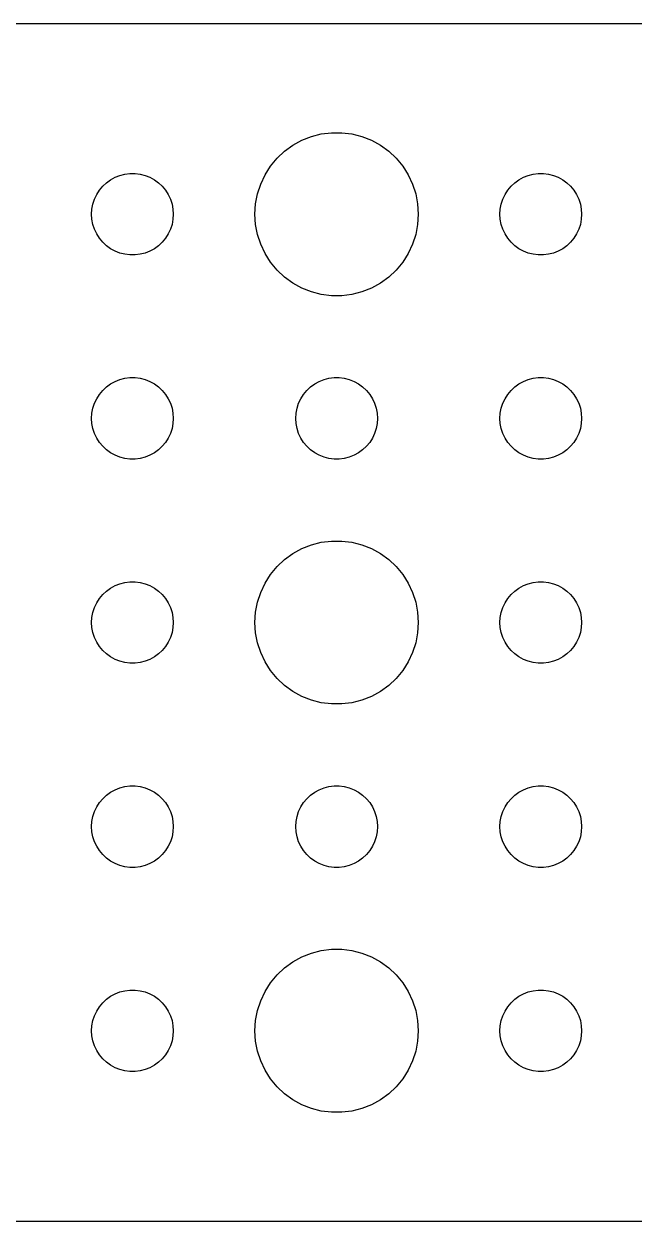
# Model space of a CAD drawing. Header units: metres. Extents: x -104 to 104, y -22 to 22.
# Drawn here: x 26.01 to 48.42, y -21.99 to 21.99 of the extents above; entities that cross this region are included whole.
import ezdxf

# ---------------------------------------------------------------- set-up
doc = ezdxf.new("R2010")
doc.units = ezdxf.units.M

msp = doc.modelspace()

# ---------------------------------------------------------------- linework, layer by layer
for p, q in [((99.8139, 21.9901), (-99.8139, 21.9901)), ((35.8925, 17.533), (36.2227, 17.7145)), ((36.2227, 17.7145), (36.5729, 17.8532)), ((36.5729, 17.8532), (36.9379, 17.9469)), ((36.9379, 17.9469), (37.3116, 17.9941)), ((37.3116, 17.9941), (37.6884, 17.9941)), ((37.6884, 17.9941), (38.0621, 17.9469)), ((38.0621, 17.9469), (38.427, 17.8532)), ((38.427, 17.8532), (38.7773, 17.7145)), ((38.7773, 17.7145), (39.1075, 17.533)), ((35.3131, 17.0536), (35.5877, 17.3115)), ((35.5877, 17.3115), (35.8925, 17.533)), ((39.1075, 17.533), (39.4123, 17.3115)), ((39.4123, 17.3115), (39.6869, 17.0536)), ((34.8711, 16.4453), (35.0729, 16.7634)), ((35.0729, 16.7634), (35.3131, 17.0536)), ((39.6869, 17.0536), (39.927, 16.7634)), ((39.927, 16.7634), (40.1289, 16.4453)), ((29.1963, 16.2665), (29.3613, 16.3572)), ((29.3613, 16.3572), (29.5365, 16.4266)), ((29.5365, 16.4266), (29.7189, 16.4734)), ((29.7189, 16.4734), (29.9058, 16.497)), ((29.9058, 16.497), (30.0942, 16.497)), ((30.0942, 16.497), (30.2811, 16.4734)), ((30.2811, 16.4734), (30.4635, 16.4266)), ((30.4635, 16.4266), (30.6387, 16.3572)), ((30.6387, 16.3572), (30.8037, 16.2665)), ((34.7107, 16.1044), (34.8711, 16.4453)), ((40.1289, 16.4453), (40.2893, 16.1044)), ((44.1963, 16.2665), (44.3613, 16.3572)), ((44.3613, 16.3572), (44.5365, 16.4266)), ((44.5365, 16.4266), (44.7189, 16.4734)), ((44.7189, 16.4734), (44.9058, 16.497)), ((44.9058, 16.497), (45.0942, 16.497)), ((45.0942, 16.497), (45.2811, 16.4734)), ((45.2811, 16.4734), (45.4635, 16.4266)), ((45.4635, 16.4266), (45.6387, 16.3572)), ((45.6387, 16.3572), (45.8037, 16.2665)), ((28.6855, 15.7226), (28.7865, 15.8817)), ((28.7865, 15.8817), (28.9065, 16.0268)), ((28.9065, 16.0268), (29.0439, 16.1558)), ((29.0439, 16.1558), (29.1963, 16.2665)), ((30.8037, 16.2665), (30.9561, 16.1558)), ((30.9561, 16.1558), (31.0934, 16.0268)), ((31.0934, 16.0268), (31.2135, 15.8817)), ((31.2135, 15.8817), (31.3145, 15.7226)), ((34.5942, 15.7461), (34.7107, 16.1044)), ((40.2893, 16.1044), (40.4057, 15.7461)), ((43.6855, 15.7226), (43.7865, 15.8817)), ((43.7865, 15.8817), (43.9065, 16.0268)), ((43.9065, 16.0268), (44.0439, 16.1558)), ((44.0439, 16.1558), (44.1963, 16.2665)), ((45.8037, 16.2665), (45.9561, 16.1558)), ((45.9561, 16.1558), (46.0934, 16.0268)), ((46.0934, 16.0268), (46.2135, 15.8817)), ((46.2135, 15.8817), (46.3145, 15.7226)), ((28.5471, 15.373), (28.6053, 15.5522)), ((28.6053, 15.5522), (28.6855, 15.7226)), ((31.3145, 15.7226), (31.3947, 15.5522)), ((31.3947, 15.5522), (31.4529, 15.373)), ((34.5237, 15.376), (34.5942, 15.7461)), ((40.4057, 15.7461), (40.4763, 15.376)), ((43.5471, 15.373), (43.6053, 15.5522)), ((43.6053, 15.5522), (43.6855, 15.7226)), ((46.3145, 15.7226), (46.3947, 15.5522)), ((46.3947, 15.5522), (46.4529, 15.373)), ((28.5, 15), (28.5118, 15.188)), ((28.5118, 14.812), (28.5, 15)), ((28.5118, 15.188), (28.5471, 15.373)), ((31.4529, 15.373), (31.4882, 15.188)), ((31.4882, 15.188), (31.5, 15)), ((31.5, 15), (31.4882, 14.812)), ((34.5, 15), (34.5237, 15.376)), ((34.5237, 14.624), (34.5, 15)), ((40.4763, 15.376), (40.5, 15)), ((40.5, 15), (40.4763, 14.624)), ((43.5, 15), (43.5118, 15.188)), ((43.5118, 14.812), (43.5, 15)), ((43.5118, 15.188), (43.5471, 15.373)), ((46.4529, 15.373), (46.4882, 15.188)), ((46.4882, 15.188), (46.5, 15)), ((46.5, 15), (46.4882, 14.812)), ((28.5471, 14.627), (28.5118, 14.812)), ((28.6053, 14.4478), (28.5471, 14.627)), ((31.4529, 14.627), (31.3947, 14.4478)), ((31.4882, 14.812), (31.4529, 14.627)), ((34.5942, 14.2539), (34.5237, 14.624)), ((40.4763, 14.624), (40.4057, 14.2539)), ((43.5471, 14.627), (43.5118, 14.812)), ((43.6053, 14.4478), (43.5471, 14.627)), ((46.4529, 14.627), (46.3947, 14.4478)), ((46.4882, 14.812), (46.4529, 14.627)), ((28.6855, 14.2774), (28.6053, 14.4478)), ((28.7865, 14.1183), (28.6855, 14.2774)), ((28.9065, 13.9732), (28.7865, 14.1183)), ((31.2135, 14.1183), (31.0934, 13.9732)), ((31.3145, 14.2774), (31.2135, 14.1183)), ((31.3947, 14.4478), (31.3145, 14.2774)), ((34.7107, 13.8956), (34.5942, 14.2539)), ((40.4057, 14.2539), (40.2893, 13.8956)), ((43.6855, 14.2774), (43.6053, 14.4478)), ((43.7865, 14.1183), (43.6855, 14.2774)), ((43.9065, 13.9732), (43.7865, 14.1183)), ((46.2135, 14.1183), (46.0934, 13.9732)), ((46.3145, 14.2774), (46.2135, 14.1183)), ((46.3947, 14.4478), (46.3145, 14.2774)), ((29.0439, 13.8442), (28.9065, 13.9732)), ((29.1963, 13.7335), (29.0439, 13.8442)), ((29.3613, 13.6427), (29.1963, 13.7335)), ((29.5365, 13.5734), (29.3613, 13.6427)), ((30.6387, 13.6427), (30.4635, 13.5734)), ((30.8037, 13.7335), (30.6387, 13.6427)), ((30.9561, 13.8442), (30.8037, 13.7335)), ((31.0934, 13.9732), (30.9561, 13.8442)), ((34.8711, 13.5547), (34.7107, 13.8956)), ((40.2893, 13.8956), (40.1289, 13.5547)), ((44.0439, 13.8442), (43.9065, 13.9732)), ((44.1963, 13.7335), (44.0439, 13.8442)), ((44.3613, 13.6427), (44.1963, 13.7335)), ((44.5365, 13.5734), (44.3613, 13.6427)), ((45.6387, 13.6427), (45.4635, 13.5734)), ((45.8037, 13.7335), (45.6387, 13.6427)), ((45.9561, 13.8442), (45.8037, 13.7335)), ((46.0934, 13.9732), (45.9561, 13.8442)), ((29.7189, 13.5266), (29.5365, 13.5734)), ((29.9058, 13.5029), (29.7189, 13.5266)), ((30.0942, 13.5029), (29.9058, 13.5029)), ((30.2811, 13.5266), (30.0942, 13.5029)), ((30.4635, 13.5734), (30.2811, 13.5266)), ((35.0729, 13.2366), (34.8711, 13.5547)), ((35.3131, 12.9464), (35.0729, 13.2366)), ((39.927, 13.2366), (39.6869, 12.9464)), ((40.1289, 13.5547), (39.927, 13.2366)), ((44.7189, 13.5266), (44.5365, 13.5734)), ((44.9058, 13.5029), (44.7189, 13.5266)), ((45.0942, 13.5029), (44.9058, 13.5029)), ((45.2811, 13.5266), (45.0942, 13.5029)), ((45.4635, 13.5734), (45.2811, 13.5266)), ((35.5877, 12.6884), (35.3131, 12.9464)), ((39.6869, 12.9464), (39.4123, 12.6884)), ((35.8925, 12.467), (35.5877, 12.6884)), ((36.2227, 12.2855), (35.8925, 12.467)), ((39.1075, 12.467), (38.7773, 12.2855)), ((39.4123, 12.6884), (39.1075, 12.467)), ((36.5729, 12.1468), (36.2227, 12.2855)), ((36.9379, 12.0531), (36.5729, 12.1468)), ((37.3116, 12.0059), (36.9379, 12.0531)), ((37.6884, 12.0059), (37.3116, 12.0059)), ((38.0621, 12.0531), (37.6884, 12.0059)), ((38.427, 12.1468), (38.0621, 12.0531)), ((38.7773, 12.2855), (38.427, 12.1468)), ((29.1963, 8.76648), (29.3613, 8.85724)), ((29.3613, 8.85724), (29.5365, 8.92657)), ((29.5365, 8.92657), (29.7189, 8.97342)), ((29.7189, 8.97342), (29.9058, 8.99704)), ((29.9058, 8.99704), (30.0942, 8.99704)), ((30.0942, 8.99704), (30.2811, 8.97342)), ((30.2811, 8.97342), (30.4635, 8.92657)), ((30.4635, 8.92657), (30.6387, 8.85724)), ((30.6387, 8.85724), (30.8037, 8.76648)), ((36.6963, 8.76648), (36.8613, 8.85724)), ((36.8613, 8.85724), (37.0365, 8.92657)), ((37.0365, 8.92657), (37.2189, 8.97342)), ((37.2189, 8.97342), (37.4058, 8.99704)), ((37.4058, 8.99704), (37.5942, 8.99704)), ((37.5942, 8.99704), (37.7811, 8.97342)), ((37.7811, 8.97342), (37.9635, 8.92657)), ((37.9635, 8.92657), (38.1387, 8.85724)), ((38.1387, 8.85724), (38.3037, 8.76648)), ((44.1963, 8.76648), (44.3613, 8.85724)), ((44.3613, 8.85724), (44.5365, 8.92657)), ((44.5365, 8.92657), (44.7189, 8.97342)), ((44.7189, 8.97342), (44.9058, 8.99704)), ((44.9058, 8.99704), (45.0942, 8.99704)), ((45.0942, 8.99704), (45.2811, 8.97342)), ((45.2811, 8.97342), (45.4635, 8.92657)), ((45.4635, 8.92657), (45.6387, 8.85724)), ((45.6387, 8.85724), (45.8037, 8.76648)), ((28.6855, 8.22263), (28.7865, 8.38167)), ((28.7865, 8.38167), (28.9065, 8.52681)), ((28.9065, 8.52681), (29.0439, 8.65576)), ((29.0439, 8.65576), (29.1963, 8.76648)), ((30.8037, 8.76648), (30.9561, 8.65576)), ((30.9561, 8.65576), (31.0934, 8.52681)), ((31.0934, 8.52681), (31.2135, 8.38167)), ((31.2135, 8.38167), (31.3145, 8.22263)), ((36.1855, 8.22263), (36.2865, 8.38167)), ((36.2865, 8.38167), (36.4065, 8.52681)), ((36.4065, 8.52681), (36.5439, 8.65576)), ((36.5439, 8.65576), (36.6963, 8.76648)), ((38.3037, 8.76648), (38.4561, 8.65576)), ((38.4561, 8.65576), (38.5934, 8.52681)), ((38.5934, 8.52681), (38.7135, 8.38167)), ((38.7135, 8.38167), (38.8145, 8.22263)), ((43.6855, 8.22263), (43.7865, 8.38167)), ((43.7865, 8.38167), (43.9065, 8.52681)), ((43.9065, 8.52681), (44.0439, 8.65576)), ((44.0439, 8.65576), (44.1963, 8.76648)), ((45.8037, 8.76648), (45.9561, 8.65576)), ((45.9561, 8.65576), (46.0934, 8.52681)), ((46.0934, 8.52681), (46.2135, 8.38167)), ((46.2135, 8.38167), (46.3145, 8.22263)), ((28.5471, 7.87303), (28.6053, 8.05219)), ((28.6053, 8.05219), (28.6855, 8.22263)), ((31.3145, 8.22263), (31.3947, 8.05219)), ((31.3947, 8.05219), (31.4529, 7.87303)), ((36.0471, 7.87303), (36.1053, 8.05219)), ((36.1053, 8.05219), (36.1855, 8.22263)), ((38.8145, 8.22263), (38.8947, 8.05219)), ((38.8947, 8.05219), (38.9529, 7.87303)), ((43.5471, 7.87303), (43.6053, 8.05219)), ((43.6053, 8.05219), (43.6855, 8.22263)), ((46.3145, 8.22263), (46.3947, 8.05219)), ((46.3947, 8.05219), (46.4529, 7.87303)), ((28.5, 7.5), (28.5118, 7.68799)), ((28.5118, 7.312), (28.5, 7.5)), ((28.5118, 7.68799), (28.5471, 7.87303)), ((31.4529, 7.87303), (31.4882, 7.68799)), ((31.4882, 7.68799), (31.5, 7.5)), ((31.5, 7.5), (31.4882, 7.312)), ((36, 7.5), (36.0118, 7.68799)), ((36.0118, 7.312), (36, 7.5)), ((36.0118, 7.68799), (36.0471, 7.87303)), ((38.9529, 7.87303), (38.9882, 7.68799)), ((38.9882, 7.68799), (39, 7.5)), ((39, 7.5), (38.9882, 7.312)), ((43.5, 7.5), (43.5118, 7.68799)), ((43.5118, 7.312), (43.5, 7.5)), ((43.5118, 7.68799), (43.5471, 7.87303)), ((46.4529, 7.87303), (46.4882, 7.68799)), ((46.4882, 7.68799), (46.5, 7.5)), ((46.5, 7.5), (46.4882, 7.312)), ((28.5471, 7.12695), (28.5118, 7.312)), ((28.6053, 6.9478), (28.5471, 7.12695)), ((31.4529, 7.12695), (31.3947, 6.9478)), ((31.4882, 7.312), (31.4529, 7.12695)), ((36.0471, 7.12695), (36.0118, 7.312)), ((36.1053, 6.9478), (36.0471, 7.12695)), ((38.9529, 7.12695), (38.8947, 6.9478)), ((38.9882, 7.312), (38.9529, 7.12695)), ((43.5471, 7.12695), (43.5118, 7.312)), ((43.6053, 6.9478), (43.5471, 7.12695)), ((46.4529, 7.12695), (46.3947, 6.9478)), ((46.4882, 7.312), (46.4529, 7.12695)), ((28.6855, 6.77736), (28.6053, 6.9478)), ((28.7865, 6.61832), (28.6855, 6.77736)), ((28.9065, 6.47318), (28.7865, 6.61832)), ((31.2135, 6.61832), (31.0934, 6.47318)), ((31.3145, 6.77736), (31.2135, 6.61832)), ((31.3947, 6.9478), (31.3145, 6.77736)), ((36.1855, 6.77736), (36.1053, 6.9478)), ((36.2865, 6.61832), (36.1855, 6.77736)), ((36.4065, 6.47318), (36.2865, 6.61832)), ((38.7135, 6.61832), (38.5934, 6.47318)), ((38.8145, 6.77736), (38.7135, 6.61832)), ((38.8947, 6.9478), (38.8145, 6.77736)), ((43.6855, 6.77736), (43.6053, 6.9478)), ((43.7865, 6.61832), (43.6855, 6.77736)), ((43.9065, 6.47318), (43.7865, 6.61832)), ((46.2135, 6.61832), (46.0934, 6.47318)), ((46.3145, 6.77736), (46.2135, 6.61832)), ((46.3947, 6.9478), (46.3145, 6.77736)), ((29.0439, 6.34422), (28.9065, 6.47318)), ((29.1963, 6.23351), (29.0439, 6.34422)), ((29.3613, 6.14275), (29.1963, 6.23351)), ((30.8037, 6.23351), (30.6387, 6.14275)), ((30.9561, 6.34422), (30.8037, 6.23351)), ((31.0934, 6.47318), (30.9561, 6.34422)), ((36.5439, 6.34422), (36.4065, 6.47318)), ((36.6963, 6.23351), (36.5439, 6.34422)), ((36.8613, 6.14275), (36.6963, 6.23351)), ((38.3037, 6.23351), (38.1387, 6.14275)), ((38.4561, 6.34422), (38.3037, 6.23351)), ((38.5934, 6.47318), (38.4561, 6.34422)), ((44.0439, 6.34422), (43.9065, 6.47318)), ((44.1963, 6.23351), (44.0439, 6.34422)), ((44.3613, 6.14275), (44.1963, 6.23351)), ((45.8037, 6.23351), (45.6387, 6.14275)), ((45.9561, 6.34422), (45.8037, 6.23351)), ((46.0934, 6.47318), (45.9561, 6.34422)), ((29.5365, 6.07341), (29.3613, 6.14275)), ((29.7189, 6.02657), (29.5365, 6.07341)), ((29.9058, 6.00294), (29.7189, 6.02657)), ((30.0942, 6.00294), (29.9058, 6.00294)), ((30.2811, 6.02657), (30.0942, 6.00294)), ((30.4635, 6.07341), (30.2811, 6.02657)), ((30.6387, 6.14275), (30.4635, 6.07341)), ((37.0365, 6.07341), (36.8613, 6.14275)), ((37.2189, 6.02657), (37.0365, 6.07341)), ((37.4058, 6.00294), (37.2189, 6.02657)), ((37.5942, 6.00294), (37.4058, 6.00294)), ((37.7811, 6.02657), (37.5942, 6.00294)), ((37.9635, 6.07341), (37.7811, 6.02657)), ((38.1387, 6.14275), (37.9635, 6.07341)), ((44.5365, 6.07341), (44.3613, 6.14275)), ((44.7189, 6.02657), (44.5365, 6.07341)), ((44.9058, 6.00294), (44.7189, 6.02657)), ((45.0942, 6.00294), (44.9058, 6.00294)), ((45.2811, 6.02657), (45.0942, 6.00294)), ((45.4635, 6.07341), (45.2811, 6.02657)), ((45.6387, 6.14275), (45.4635, 6.07341)), ((35.8925, 2.53297), (36.2227, 2.71448)), ((36.2227, 2.71448), (36.5729, 2.85316)), ((36.5729, 2.85316), (36.9379, 2.94685)), ((36.9379, 2.94685), (37.3116, 2.99408)), ((37.3116, 2.99408), (37.6884, 2.99408)), ((37.6884, 2.99408), (38.0621, 2.94685)), ((38.0621, 2.94685), (38.427, 2.85316)), ((38.427, 2.85316), (38.7773, 2.71448)), ((38.7773, 2.71448), (39.1075, 2.53297)), ((35.3131, 2.05363), (35.5877, 2.31154)), ((35.5877, 2.31154), (35.8925, 2.53297)), ((39.1075, 2.53297), (39.4123, 2.31154)), ((39.4123, 2.31154), (39.6869, 2.05363)), ((34.8711, 1.44525), (35.0729, 1.76335)), ((35.0729, 1.76335), (35.3131, 2.05363)), ((39.6869, 2.05363), (39.927, 1.76335)), ((39.927, 1.76335), (40.1289, 1.44525)), ((29.1963, 1.26648), (29.3613, 1.35724)), ((29.3613, 1.35724), (29.5365, 1.42657)), ((29.5365, 1.42657), (29.7189, 1.47342)), ((29.7189, 1.47342), (29.9058, 1.49704)), ((29.9058, 1.49704), (30.0942, 1.49704)), ((30.0942, 1.49704), (30.2811, 1.47342)), ((30.2811, 1.47342), (30.4635, 1.42657)), ((30.4635, 1.42657), (30.6387, 1.35724)), ((30.6387, 1.35724), (30.8037, 1.26648)), ((34.7107, 1.10437), (34.8711, 1.44525)), ((40.1289, 1.44525), (40.2893, 1.10437)), ((44.1963, 1.26648), (44.3613, 1.35724)), ((44.3613, 1.35724), (44.5365, 1.42657)), ((44.5365, 1.42657), (44.7189, 1.47342)), ((44.7189, 1.47342), (44.9058, 1.49704)), ((44.9058, 1.49704), (45.0942, 1.49704)), ((45.0942, 1.49704), (45.2811, 1.47342)), ((45.2811, 1.47342), (45.4635, 1.42657)), ((45.4635, 1.42657), (45.6387, 1.35724)), ((45.6387, 1.35724), (45.8037, 1.26648)), ((28.6855, 0.722626), (28.7865, 0.881668)), ((28.7865, 0.881668), (28.9065, 1.02681)), ((28.9065, 1.02681), (29.0439, 1.15576)), ((29.0439, 1.15576), (29.1963, 1.26648)), ((30.8037, 1.26648), (30.9561, 1.15576)), ((30.9561, 1.15576), (31.0934, 1.02681)), ((31.0934, 1.02681), (31.2135, 0.881668)), ((31.2135, 0.881668), (31.3145, 0.722626)), ((34.5942, 0.746063), (34.7107, 1.10437)), ((40.2893, 1.10437), (40.4057, 0.746063)), ((43.6855, 0.722626), (43.7865, 0.881668)), ((43.7865, 0.881668), (43.9065, 1.02681)), ((43.9065, 1.02681), (44.0439, 1.15576)), ((44.0439, 1.15576), (44.1963, 1.26648)), ((45.8037, 1.26648), (45.9561, 1.15576)), ((45.9561, 1.15576), (46.0934, 1.02681)), ((46.0934, 1.02681), (46.2135, 0.881668)), ((46.2135, 0.881668), (46.3145, 0.722626)), ((28.5471, 0.373032), (28.6053, 0.552185)), ((28.6053, 0.552185), (28.6855, 0.722626)), ((31.3145, 0.722626), (31.3947, 0.552185)), ((31.3947, 0.552185), (31.4529, 0.373032)), ((34.5237, 0.375992), (34.5942, 0.746063)), ((40.4057, 0.746063), (40.4763, 0.375992)), ((43.5471, 0.373032), (43.6053, 0.552185)), ((43.6053, 0.552185), (43.6855, 0.722626)), ((46.3145, 0.722626), (46.3947, 0.552185)), ((46.3947, 0.552185), (46.4529, 0.373032)), ((28.5, 0), (28.5118, 0.187988)), ((28.5118, -0.187988), (28.5, 0)), ((28.5118, 0.187988), (28.5471, 0.373032)), ((31.4529, 0.373032), (31.4882, 0.187988)), ((31.4882, 0.187988), (31.5, 0)), ((31.5, 0), (31.4882, -0.187988)), ((34.5, 0), (34.5237, 0.375992)), ((34.5237, -0.375992), (34.5, 0)), ((40.4763, 0.375992), (40.5, 0)), ((40.5, 0), (40.4763, -0.375992)), ((43.5, 0), (43.5118, 0.187988)), ((43.5118, -0.187988), (43.5, 0)), ((43.5118, 0.187988), (43.5471, 0.373032)), ((46.4529, 0.373032), (46.4882, 0.187988)), ((46.4882, 0.187988), (46.5, 0)), ((46.5, 0), (46.4882, -0.187988)), ((28.5471, -0.373032), (28.5118, -0.187988)), ((28.6053, -0.552185), (28.5471, -0.373032)), ((31.4529, -0.373032), (31.3947, -0.552185)), ((31.4882, -0.187988), (31.4529, -0.373032)), ((34.5942, -0.746063), (34.5237, -0.375992)), ((40.4763, -0.375992), (40.4057, -0.746063)), ((43.5471, -0.373032), (43.5118, -0.187988)), ((43.6053, -0.552185), (43.5471, -0.373032)), ((46.4529, -0.373032), (46.3947, -0.552185)), ((46.4882, -0.187988), (46.4529, -0.373032)), ((28.6855, -0.722626), (28.6053, -0.552185)), ((28.7865, -0.881668), (28.6855, -0.722626)), ((31.3145, -0.722626), (31.2135, -0.881668)), ((31.3947, -0.552185), (31.3145, -0.722626)), ((34.7107, -1.10437), (34.5942, -0.746063)), ((40.4057, -0.746063), (40.2893, -1.10437)), ((43.6855, -0.722626), (43.6053, -0.552185)), ((43.7865, -0.881668), (43.6855, -0.722626)), ((46.3145, -0.722626), (46.2135, -0.881668)), ((46.3947, -0.552185), (46.3145, -0.722626)), ((28.9065, -1.02681), (28.7865, -0.881668)), ((29.0439, -1.15576), (28.9065, -1.02681)), ((29.1963, -1.26648), (29.0439, -1.15576)), ((29.3613, -1.35724), (29.1963, -1.26648)), ((30.8037, -1.26648), (30.6387, -1.35724)), ((30.9561, -1.15576), (30.8037, -1.26648)), ((31.0934, -1.02681), (30.9561, -1.15576)), ((31.2135, -0.881668), (31.0934, -1.02681)), ((34.8711, -1.44525), (34.7107, -1.10437)), ((40.2893, -1.10437), (40.1289, -1.44525)), ((43.9065, -1.02681), (43.7865, -0.881668)), ((44.0439, -1.15576), (43.9065, -1.02681)), ((44.1963, -1.26648), (44.0439, -1.15576)), ((44.3613, -1.35724), (44.1963, -1.26648)), ((45.8037, -1.26648), (45.6387, -1.35724)), ((45.9561, -1.15576), (45.8037, -1.26648)), ((46.0934, -1.02681), (45.9561, -1.15576)), ((46.2135, -0.881668), (46.0934, -1.02681)), ((29.5365, -1.42657), (29.3613, -1.35724)), ((29.7189, -1.47342), (29.5365, -1.42657)), ((29.9058, -1.49704), (29.7189, -1.47342)), ((30.0942, -1.49704), (29.9058, -1.49704)), ((30.2811, -1.47342), (30.0942, -1.49704)), ((30.4635, -1.42657), (30.2811, -1.47342)), ((30.6387, -1.35724), (30.4635, -1.42657)), ((35.0729, -1.76335), (34.8711, -1.44525)), ((40.1289, -1.44525), (39.927, -1.76335)), ((44.5365, -1.42657), (44.3613, -1.35724)), ((44.7189, -1.47342), (44.5365, -1.42657)), ((44.9058, -1.49704), (44.7189, -1.47342)), ((45.0942, -1.49704), (44.9058, -1.49704)), ((45.2811, -1.47342), (45.0942, -1.49704)), ((45.4635, -1.42657), (45.2811, -1.47342)), ((45.6387, -1.35724), (45.4635, -1.42657)), ((35.3131, -2.05363), (35.0729, -1.76335)), ((35.5877, -2.31154), (35.3131, -2.05363)), ((39.6869, -2.05363), (39.4123, -2.31154)), ((39.927, -1.76335), (39.6869, -2.05363)), ((35.8925, -2.53297), (35.5877, -2.31154)), ((36.2227, -2.71448), (35.8925, -2.53297)), ((39.1075, -2.53297), (38.7773, -2.71448)), ((39.4123, -2.31154), (39.1075, -2.53297)), ((36.5729, -2.85316), (36.2227, -2.71448)), ((36.9379, -2.94685), (36.5729, -2.85316)), ((37.3116, -2.99408), (36.9379, -2.94685)), ((37.6884, -2.99408), (37.3116, -2.99408)), ((38.0621, -2.94685), (37.6884, -2.99408)), ((38.427, -2.85316), (38.0621, -2.94685)), ((38.7773, -2.71448), (38.427, -2.85316)), ((29.1963, -6.23351), (29.3613, -6.14275)), ((29.3613, -6.14275), (29.5365, -6.07341)), ((29.5365, -6.07341), (29.7189, -6.02657)), ((29.7189, -6.02657), (29.9058, -6.00294)), ((29.9058, -6.00294), (30.0942, -6.00294)), ((30.0942, -6.00294), (30.2811, -6.02657)), ((30.2811, -6.02657), (30.4635, -6.07341)), ((30.4635, -6.07341), (30.6387, -6.14275)), ((30.6387, -6.14275), (30.8037, -6.23351)), ((36.6963, -6.23351), (36.8613, -6.14275)), ((36.8613, -6.14275), (37.0365, -6.07341)), ((37.0365, -6.07341), (37.2189, -6.02657)), ((37.2189, -6.02657), (37.4058, -6.00294)), ((37.4058, -6.00294), (37.5942, -6.00294)), ((37.5942, -6.00294), (37.7811, -6.02657)), ((37.7811, -6.02657), (37.9635, -6.07341)), ((37.9635, -6.07341), (38.1387, -6.14275)), ((38.1387, -6.14275), (38.3037, -6.23351)), ((44.1963, -6.23351), (44.3613, -6.14275)), ((44.3613, -6.14275), (44.5365, -6.07341)), ((44.5365, -6.07341), (44.7189, -6.02657)), ((44.7189, -6.02657), (44.9058, -6.00294)), ((44.9058, -6.00294), (45.0942, -6.00294)), ((45.0942, -6.00294), (45.2811, -6.02657)), ((45.2811, -6.02657), (45.4635, -6.07341)), ((45.4635, -6.07341), (45.6387, -6.14275)), ((45.6387, -6.14275), (45.8037, -6.23351)), ((28.7865, -6.61832), (28.9065, -6.47318)), ((28.9065, -6.47318), (29.0439, -6.34422)), ((29.0439, -6.34422), (29.1963, -6.23351)), ((30.8037, -6.23351), (30.9561, -6.34422)), ((30.9561, -6.34422), (31.0934, -6.47318)), ((31.0934, -6.47318), (31.2135, -6.61832)), ((36.2865, -6.61832), (36.4065, -6.47318)), ((36.4065, -6.47318), (36.5439, -6.34422)), ((36.5439, -6.34422), (36.6963, -6.23351)), ((38.3037, -6.23351), (38.4561, -6.34422)), ((38.4561, -6.34422), (38.5934, -6.47318)), ((38.5934, -6.47318), (38.7135, -6.61832)), ((43.7865, -6.61832), (43.9065, -6.47318)), ((43.9065, -6.47318), (44.0439, -6.34422)), ((44.0439, -6.34422), (44.1963, -6.23351)), ((45.8037, -6.23351), (45.9561, -6.34422)), ((45.9561, -6.34422), (46.0934, -6.47318)), ((46.0934, -6.47318), (46.2135, -6.61832)), ((28.5471, -7.12695), (28.6053, -6.9478)), ((28.6053, -6.9478), (28.6855, -6.77736)), ((28.6855, -6.77736), (28.7865, -6.61832)), ((31.2135, -6.61832), (31.3145, -6.77736)), ((31.3145, -6.77736), (31.3947, -6.9478)), ((31.3947, -6.9478), (31.4529, -7.12695)), ((36.0471, -7.12695), (36.1053, -6.9478)), ((36.1053, -6.9478), (36.1855, -6.77736)), ((36.1855, -6.77736), (36.2865, -6.61832)), ((38.7135, -6.61832), (38.8145, -6.77736)), ((38.8145, -6.77736), (38.8947, -6.9478)), ((38.8947, -6.9478), (38.9529, -7.12695)), ((43.5471, -7.12695), (43.6053, -6.9478)), ((43.6053, -6.9478), (43.6855, -6.77736)), ((43.6855, -6.77736), (43.7865, -6.61832)), ((46.2135, -6.61832), (46.3145, -6.77736)), ((46.3145, -6.77736), (46.3947, -6.9478)), ((46.3947, -6.9478), (46.4529, -7.12695)), ((28.5, -7.5), (28.5118, -7.312)), ((28.5118, -7.312), (28.5471, -7.12695)), ((31.4529, -7.12695), (31.4882, -7.312)), ((31.4882, -7.312), (31.5, -7.5)), ((36, -7.5), (36.0118, -7.312)), ((36.0118, -7.312), (36.0471, -7.12695)), ((38.9529, -7.12695), (38.9882, -7.312)), ((38.9882, -7.312), (39, -7.5)), ((43.5, -7.5), (43.5118, -7.312)), ((43.5118, -7.312), (43.5471, -7.12695)), ((46.4529, -7.12695), (46.4882, -7.312)), ((46.4882, -7.312), (46.5, -7.5)), ((28.5118, -7.68799), (28.5, -7.5)), ((28.5471, -7.87303), (28.5118, -7.68799)), ((28.6053, -8.05219), (28.5471, -7.87303)), ((31.4529, -7.87303), (31.3947, -8.05219)), ((31.4882, -7.68799), (31.4529, -7.87303)), ((31.5, -7.5), (31.4882, -7.68799)), ((36.0118, -7.68799), (36, -7.5)), ((36.0471, -7.87303), (36.0118, -7.68799)), ((36.1053, -8.05219), (36.0471, -7.87303)), ((38.9529, -7.87303), (38.8947, -8.05219)), ((38.9882, -7.68799), (38.9529, -7.87303)), ((39, -7.5), (38.9882, -7.68799)), ((43.5118, -7.68799), (43.5, -7.5)), ((43.5471, -7.87303), (43.5118, -7.68799)), ((43.6053, -8.05219), (43.5471, -7.87303)), ((46.4529, -7.87303), (46.3947, -8.05219)), ((46.4882, -7.68799), (46.4529, -7.87303)), ((46.5, -7.5), (46.4882, -7.68799)), ((28.6855, -8.22263), (28.6053, -8.05219)), ((28.7865, -8.38167), (28.6855, -8.22263)), ((31.3145, -8.22263), (31.2135, -8.38167)), ((31.3947, -8.05219), (31.3145, -8.22263)), ((36.1855, -8.22263), (36.1053, -8.05219)), ((36.2865, -8.38167), (36.1855, -8.22263)), ((38.8145, -8.22263), (38.7135, -8.38167)), ((38.8947, -8.05219), (38.8145, -8.22263)), ((43.6855, -8.22263), (43.6053, -8.05219)), ((43.7865, -8.38167), (43.6855, -8.22263)), ((46.3145, -8.22263), (46.2135, -8.38167)), ((46.3947, -8.05219), (46.3145, -8.22263)), ((28.9065, -8.52681), (28.7865, -8.38167)), ((29.0439, -8.65576), (28.9065, -8.52681)), ((29.1963, -8.76648), (29.0439, -8.65576)), ((29.3613, -8.85724), (29.1963, -8.76648)), ((30.8037, -8.76648), (30.6387, -8.85724)), ((30.9561, -8.65576), (30.8037, -8.76648)), ((31.0934, -8.52681), (30.9561, -8.65576)), ((31.2135, -8.38167), (31.0934, -8.52681)), ((36.4065, -8.52681), (36.2865, -8.38167)), ((36.5439, -8.65576), (36.4065, -8.52681)), ((36.6963, -8.76648), (36.5439, -8.65576)), ((36.8613, -8.85724), (36.6963, -8.76648)), ((38.3037, -8.76648), (38.1387, -8.85724)), ((38.4561, -8.65576), (38.3037, -8.76648)), ((38.5934, -8.52681), (38.4561, -8.65576)), ((38.7135, -8.38167), (38.5934, -8.52681)), ((43.9065, -8.52681), (43.7865, -8.38167)), ((44.0439, -8.65576), (43.9065, -8.52681)), ((44.1963, -8.76648), (44.0439, -8.65576)), ((44.3613, -8.85724), (44.1963, -8.76648)), ((45.8037, -8.76648), (45.6387, -8.85724)), ((45.9561, -8.65576), (45.8037, -8.76648)), ((46.0934, -8.52681), (45.9561, -8.65576)), ((46.2135, -8.38167), (46.0934, -8.52681)), ((29.5365, -8.92657), (29.3613, -8.85724)), ((29.7189, -8.97342), (29.5365, -8.92657)), ((29.9058, -8.99704), (29.7189, -8.97342)), ((30.0942, -8.99704), (29.9058, -8.99704)), ((30.2811, -8.97342), (30.0942, -8.99704)), ((30.4635, -8.92657), (30.2811, -8.97342)), ((30.6387, -8.85724), (30.4635, -8.92657)), ((37.0365, -8.92657), (36.8613, -8.85724)), ((37.2189, -8.97342), (37.0365, -8.92657)), ((37.4058, -8.99704), (37.2189, -8.97342)), ((37.5942, -8.99704), (37.4058, -8.99704)), ((37.7811, -8.97342), (37.5942, -8.99704)), ((37.9635, -8.92657), (37.7811, -8.97342)), ((38.1387, -8.85724), (37.9635, -8.92657)), ((44.5365, -8.92657), (44.3613, -8.85724)), ((44.7189, -8.97342), (44.5365, -8.92657)), ((44.9058, -8.99704), (44.7189, -8.97342)), ((45.0942, -8.99704), (44.9058, -8.99704)), ((45.2811, -8.97342), (45.0942, -8.99704)), ((45.4635, -8.92657), (45.2811, -8.97342)), ((45.6387, -8.85724), (45.4635, -8.92657)), ((35.8925, -12.467), (36.2227, -12.2855)), ((36.2227, -12.2855), (36.5729, -12.1468)), ((36.5729, -12.1468), (36.9379, -12.0531)), ((36.9379, -12.0531), (37.3116, -12.0059)), ((37.3116, -12.0059), (37.6884, -12.0059)), ((37.6884, -12.0059), (38.0621, -12.0531)), ((38.0621, -12.0531), (38.427, -12.1468)), ((38.427, -12.1468), (38.7773, -12.2855)), ((38.7773, -12.2855), (39.1075, -12.467)), ((35.3131, -12.9464), (35.5877, -12.6884)), ((35.5877, -12.6884), (35.8925, -12.467)), ((39.1075, -12.467), (39.4123, -12.6884)), ((39.4123, -12.6884), (39.6869, -12.9464)), ((35.0729, -13.2366), (35.3131, -12.9464)), ((39.6869, -12.9464), (39.927, -13.2366)), ((29.3613, -13.6427), (29.5365, -13.5734)), ((29.5365, -13.5734), (29.7189, -13.5266)), ((29.7189, -13.5266), (29.9058, -13.5029)), ((29.9058, -13.5029), (30.0942, -13.5029)), ((30.0942, -13.5029), (30.2811, -13.5266)), ((30.2811, -13.5266), (30.4635, -13.5734)), ((30.4635, -13.5734), (30.6387, -13.6427)), ((34.7107, -13.8956), (34.8711, -13.5547)), ((34.8711, -13.5547), (35.0729, -13.2366)), ((39.927, -13.2366), (40.1289, -13.5547)), ((40.1289, -13.5547), (40.2893, -13.8956)), ((44.3613, -13.6427), (44.5365, -13.5734)), ((44.5365, -13.5734), (44.7189, -13.5266)), ((44.7189, -13.5266), (44.9058, -13.5029)), ((44.9058, -13.5029), (45.0942, -13.5029)), ((45.0942, -13.5029), (45.2811, -13.5266)), ((45.2811, -13.5266), (45.4635, -13.5734)), ((45.4635, -13.5734), (45.6387, -13.6427)), ((28.7865, -14.1183), (28.9065, -13.9732)), ((28.9065, -13.9732), (29.0439, -13.8442)), ((29.0439, -13.8442), (29.1963, -13.7335)), ((29.1963, -13.7335), (29.3613, -13.6427)), ((30.6387, -13.6427), (30.8037, -13.7335)), ((30.8037, -13.7335), (30.9561, -13.8442)), ((30.9561, -13.8442), (31.0934, -13.9732)), ((31.0934, -13.9732), (31.2135, -14.1183)), ((34.5942, -14.2539), (34.7107, -13.8956)), ((40.2893, -13.8956), (40.4057, -14.2539)), ((43.7865, -14.1183), (43.9065, -13.9732)), ((43.9065, -13.9732), (44.0439, -13.8442)), ((44.0439, -13.8442), (44.1963, -13.7335)), ((44.1963, -13.7335), (44.3613, -13.6427)), ((45.6387, -13.6427), (45.8037, -13.7335)), ((45.8037, -13.7335), (45.9561, -13.8442)), ((45.9561, -13.8442), (46.0934, -13.9732)), ((46.0934, -13.9732), (46.2135, -14.1183)), ((28.5471, -14.627), (28.6053, -14.4478)), ((28.6053, -14.4478), (28.6855, -14.2774)), ((28.6855, -14.2774), (28.7865, -14.1183)), ((31.2135, -14.1183), (31.3145, -14.2774)), ((31.3145, -14.2774), (31.3947, -14.4478)), ((31.3947, -14.4478), (31.4529, -14.627)), ((34.5237, -14.624), (34.5942, -14.2539)), ((40.4057, -14.2539), (40.4763, -14.624)), ((43.5471, -14.627), (43.6053, -14.4478)), ((43.6053, -14.4478), (43.6855, -14.2774)), ((43.6855, -14.2774), (43.7865, -14.1183)), ((46.2135, -14.1183), (46.3145, -14.2774)), ((46.3145, -14.2774), (46.3947, -14.4478)), ((46.3947, -14.4478), (46.4529, -14.627)), ((28.5, -15), (28.5118, -14.812)), ((28.5118, -14.812), (28.5471, -14.627)), ((31.4529, -14.627), (31.4882, -14.812)), ((31.4882, -14.812), (31.5, -15)), ((34.5, -15), (34.5237, -14.624)), ((40.4763, -14.624), (40.5, -15)), ((43.5, -15), (43.5118, -14.812)), ((43.5118, -14.812), (43.5471, -14.627)), ((46.4529, -14.627), (46.4882, -14.812)), ((46.4882, -14.812), (46.5, -15)), ((28.5118, -15.188), (28.5, -15)), ((28.5471, -15.373), (28.5118, -15.188)), ((28.6053, -15.5522), (28.5471, -15.373)), ((31.4529, -15.373), (31.3947, -15.5522)), ((31.4882, -15.188), (31.4529, -15.373)), ((31.5, -15), (31.4882, -15.188)), ((34.5237, -15.376), (34.5, -15)), ((34.5942, -15.7461), (34.5237, -15.376)), ((40.4763, -15.376), (40.4057, -15.7461)), ((40.5, -15), (40.4763, -15.376)), ((43.5118, -15.188), (43.5, -15)), ((43.5471, -15.373), (43.5118, -15.188)), ((43.6053, -15.5522), (43.5471, -15.373)), ((46.4529, -15.373), (46.3947, -15.5522)), ((46.4882, -15.188), (46.4529, -15.373)), ((46.5, -15), (46.4882, -15.188)), ((28.6855, -15.7226), (28.6053, -15.5522)), ((28.7865, -15.8817), (28.6855, -15.7226)), ((31.3145, -15.7226), (31.2135, -15.8817)), ((31.3947, -15.5522), (31.3145, -15.7226)), ((34.7107, -16.1044), (34.5942, -15.7461)), ((40.4057, -15.7461), (40.2893, -16.1044)), ((43.6855, -15.7226), (43.6053, -15.5522)), ((43.7865, -15.8817), (43.6855, -15.7226)), ((46.3145, -15.7226), (46.2135, -15.8817)), ((46.3947, -15.5522), (46.3145, -15.7226)), ((28.9065, -16.0268), (28.7865, -15.8817)), ((29.0439, -16.1558), (28.9065, -16.0268)), ((29.1963, -16.2665), (29.0439, -16.1558)), ((29.3613, -16.3572), (29.1963, -16.2665)), ((30.8037, -16.2665), (30.6387, -16.3572)), ((30.9561, -16.1558), (30.8037, -16.2665)), ((31.0934, -16.0268), (30.9561, -16.1558)), ((31.2135, -15.8817), (31.0934, -16.0268)), ((34.8711, -16.4453), (34.7107, -16.1044)), ((40.2893, -16.1044), (40.1289, -16.4453)), ((43.9065, -16.0268), (43.7865, -15.8817)), ((44.0439, -16.1558), (43.9065, -16.0268)), ((44.1963, -16.2665), (44.0439, -16.1558)), ((44.3613, -16.3572), (44.1963, -16.2665)), ((45.8037, -16.2665), (45.6387, -16.3572)), ((45.9561, -16.1558), (45.8037, -16.2665)), ((46.0934, -16.0268), (45.9561, -16.1558)), ((46.2135, -15.8817), (46.0934, -16.0268)), ((29.5365, -16.4266), (29.3613, -16.3572)), ((29.7189, -16.4734), (29.5365, -16.4266)), ((29.9058, -16.497), (29.7189, -16.4734)), ((30.0942, -16.497), (29.9058, -16.497)), ((30.2811, -16.4734), (30.0942, -16.497)), ((30.4635, -16.4266), (30.2811, -16.4734)), ((30.6387, -16.3572), (30.4635, -16.4266)), ((35.0729, -16.7634), (34.8711, -16.4453)), ((40.1289, -16.4453), (39.927, -16.7634)), ((44.5365, -16.4266), (44.3613, -16.3572)), ((44.7189, -16.4734), (44.5365, -16.4266)), ((44.9058, -16.497), (44.7189, -16.4734)), ((45.0942, -16.497), (44.9058, -16.497)), ((45.2811, -16.4734), (45.0942, -16.497)), ((45.4635, -16.4266), (45.2811, -16.4734)), ((45.6387, -16.3572), (45.4635, -16.4266)), ((35.3131, -17.0536), (35.0729, -16.7634)), ((35.5877, -17.3115), (35.3131, -17.0536)), ((39.6869, -17.0536), (39.4123, -17.3115)), ((39.927, -16.7634), (39.6869, -17.0536)), ((35.8925, -17.533), (35.5877, -17.3115)), ((36.2227, -17.7145), (35.8925, -17.533)), ((39.1075, -17.533), (38.7773, -17.7145)), ((39.4123, -17.3115), (39.1075, -17.533)), ((36.5729, -17.8532), (36.2227, -17.7145)), ((36.9379, -17.9469), (36.5729, -17.8532)), ((37.3116, -17.9941), (36.9379, -17.9469)), ((37.6884, -17.9941), (37.3116, -17.9941)), ((38.0621, -17.9469), (37.6884, -17.9941)), ((38.427, -17.8532), (38.0621, -17.9469)), ((38.7773, -17.7145), (38.427, -17.8532)), ((-99.8139, -21.9901), (99.8139, -21.9901))]:
    msp.add_line(p, q)

doc.saveas('drawing.dxf')
